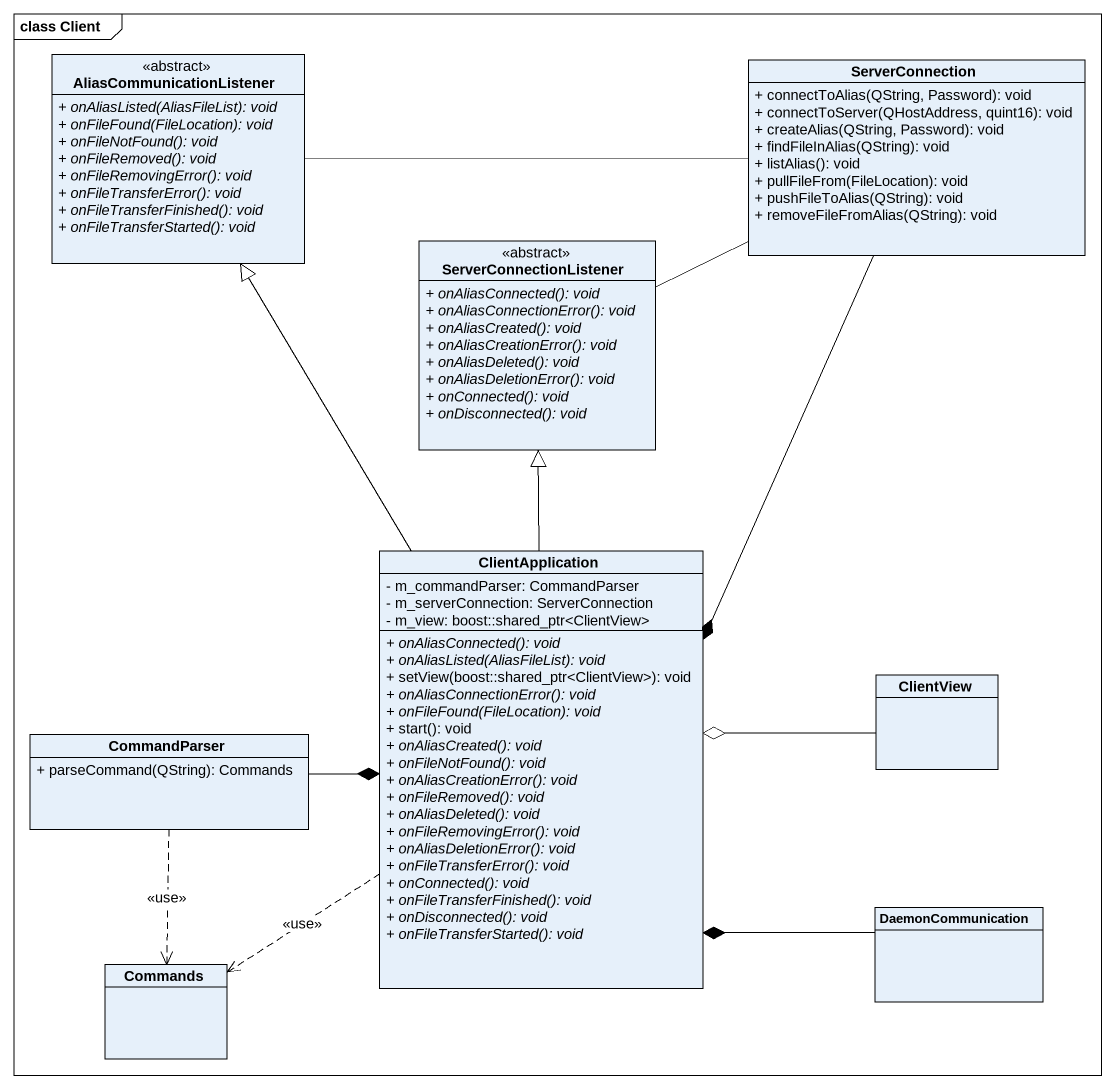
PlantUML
@startuml
mainframe class Client
hide circle
hide empty members
skinparam classAttributeIconSize 0
class AliasCommunicationListener <<abstract>> {
  {abstract} + onAliasListed(AliasFileList): void
  {abstract} + onFileFound(FileLocation): void
  {abstract} + onFileNotFound(): void
  {abstract} + onFileRemoved(): void
  {abstract} + onFileRemovingError(): void
  {abstract} + onFileTransferError(): void
  {abstract} + onFileTransferFinished(): void
  {abstract} + onFileTransferStarted(): void
}
class ServerConnection {
  + connectToAlias(QString, Password): void
  + connectToServer(QHostAddress, quint16): void
  + createAlias(QString, Password): void
  + findFileInAlias(QString): void
  + listAlias(): void
  + pullFileFrom(FileLocation): void
  + pushFileToAlias(QString): void
  + removeFileFromAlias(QString): void
}
class ServerConnectionListener <<abstract>> {
  {abstract} + onAliasConnected(): void
  {abstract} + onAliasConnectionError(): void
  {abstract} + onAliasCreated(): void
  {abstract} + onAliasCreationError(): void
  {abstract} + onAliasDeleted(): void
  {abstract} + onAliasDeletionError(): void
  {abstract} + onConnected(): void
  {abstract} + onDisconnected(): void
}
class ClientApplication {
  - m_commandParser: CommandParser
  - m_serverConnection: ServerConnection
  - m_view: boost::shared_ptr<ClientView>
  {abstract} + onAliasConnected(): void
  {abstract} + onAliasListed(AliasFileList): void
  + setView(boost::shared_ptr<ClientView>): void
  {abstract} + onAliasConnectionError(): void
  {abstract} + onFileFound(FileLocation): void
  + start(): void
  {abstract} + onAliasCreated(): void
  {abstract} + onFileNotFound(): void
  {abstract} + onAliasCreationError(): void
  {abstract} + onFileRemoved(): void
  {abstract} + onAliasDeleted(): void
  {abstract} + onFileRemovingError(): void
  {abstract} + onAliasDeletionError(): void
  {abstract} + onFileTransferError(): void
  {abstract} + onConnected(): void
  {abstract} + onFileTransferFinished(): void
  {abstract} + onDisconnected(): void
  {abstract} + onFileTransferStarted(): void
}
class ClientView
class CommandParser {
  + parseCommand(QString): Commands
}
class DaemonCommunication
class Commands
AliasCommunicationListener -right- ServerConnection
ServerConnection --* ClientApplication
ServerConnectionListener -right- ServerConnection
ClientApplication -up-|> AliasCommunicationListener
ClientApplication -up-|> ServerConnectionListener
ClientApplication ..> Commands : <<use>>
ClientView -left-o ClientApplication
CommandParser -right-* ClientApplication
CommandParser ..> Commands : <<use>>
DaemonCommunication -left-* ClientApplication
@enduml
